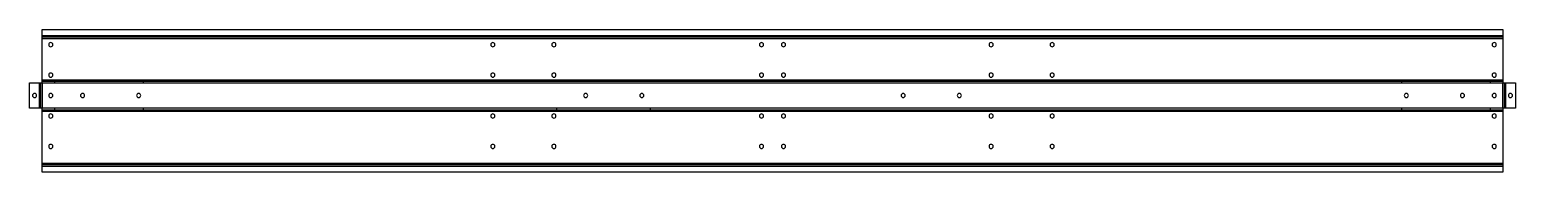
# Model space of a CAD drawing. Header units: millimetres. Extents: x -10 to 1206, y -112 to 5.
import ezdxf

# ---------------------------------------------------------------- set-up
doc = ezdxf.new("R2010")
doc.units = ezdxf.units.MM

msp = doc.modelspace()

# ---------------------------------------------------------------- linework, layer by layer
at = {"layer": 'BEND'}
for p, q in [((1196, -1.1), (0, -1.1)), ((-1.1, -59.5), (-1.1, -38.5)), ((1196, -37.4), (0, -37.4)), ((1197.1, -38.5), (1197.1, -59.5)), ((0, -60.7), (1196, -60.7)), ((1196, -105.9), (0, -105.9))]:
    msp.add_line(p, q, dxfattribs=at)
at = {"layer": 'BEND_EXTENT'}
for p, q in [((1196, 0), (0, 0)), ((0, -2.3), (1196, -2.3)), ((10, -36.3), (0, -36.3)), ((1113, -36.3), (83, -36.3)), ((1196, -36.3), (1186, -36.3)), ((-2.3, -59.5), (-2.3, -38.5)), ((0, -38.5), (0, -59.5)), ((0, -38.5), (10, -38.5)), ((83, -38.5), (1113, -38.5)), ((1186, -38.5), (1196, -38.5)), ((1196, -59.5), (1196, -38.5)), ((1198.3, -38.5), (1198.3, -59.5)), ((10, -59.5), (0, -59.5)), ((421, -59.5), (83, -59.5)), ((1113, -59.5), (498, -59.5)), ((1196, -59.5), (1186, -59.5)), ((0, -61.8), (10, -61.8)), ((83, -61.8), (421, -61.8)), ((498, -61.8), (1113, -61.8)), ((1186, -61.8), (1196, -61.8)), ((1196, -104.8), (0, -104.8)), ((0, -107), (1196, -107))]:
    msp.add_line(p, q, dxfattribs=at)
at = {"layer": 'INTERIOR_PROFILES'}
for points in [[(10, -38.5), (83, -38.5), (83, -36.3), (10, -36.3)], [(1113, -36.3), (1113, -38.5), (1186, -38.5), (1186, -36.3)], [(83, -61.8), (83, -59.5), (10, -59.5), (10, -61.8)], [(498, -61.8), (498, -59.5), (421, -59.5), (421, -61.8)], [(1113, -59.5), (1113, -61.8), (1186, -61.8), (1186, -59.5)]]:
    msp.add_lwpolyline(points, close=True, dxfattribs=at)
at = {"layer": 'INTERIOR_PROFILES', "extrusion": (0, 0, -1)}
for centre in [(-7, -7.3), (-369, -7.3), (-419, -7.3), (-589, -7.3), (-607, -7.3), (-777, -7.3), (-827, -7.3), (-1189, -7.3), (-7, -32.3), (-369, -32.3), (-419, -32.3), (-589, -32.3), (-607, -32.3), (-777, -32.3), (-827, -32.3), (-1189, -32.3), (6.3, -49), (-7, -49), (-33, -49), (-79, -49), (-445, -49), (-491, -49), (-705, -49), (-751, -49), (-1117, -49), (-1163, -49), (-1189, -49), (-1202.3, -49), (-7, -65.8), (-369, -65.8), (-419, -65.8), (-589, -65.8), (-607, -65.8), (-777, -65.8), (-827, -65.8), (-1189, -65.8), (-7, -90.8), (-369, -90.8), (-419, -90.8), (-589, -90.8), (-607, -90.8), (-777, -90.8), (-827, -90.8), (-1189, -90.8)]:
    msp.add_circle(centre, 1.7, dxfattribs=at)
at = {"layer": 'OUTER_PROFILES'}
msp.add_lwpolyline([(1196, -59.5), (1196, -70.8), (1196, -104.8), (1196, -107), (1196, -112), (0, -112), (0, -107), (0, -104.8), (0, -70.8), (0, -59.5), (-10.3, -59.5), (-10.3, -38.5), (0, -38.5), (0, -36.3), (0, -2.3), (0, 0), (0, 5), (1196, 5), (1196, 0), (1196, -2.3), (1196, -36.3), (1196, -38.5), (1206.3, -38.5), (1206.3, -59.5)], close=True, dxfattribs=at)

doc.saveas('drawing.dxf')
